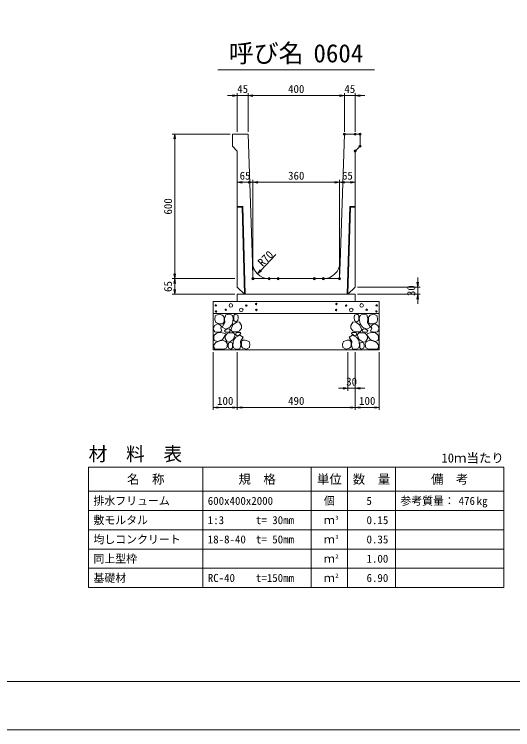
# Model space of a CAD drawing. Units: millimetres at full size. Extents: x 33640 to 42050, y -5940 to 0.
# Drawn here: x 38374 to 40444, y -5940 to -2970 of the extents above; entities that cross this region are included whole.
import ezdxf
from ezdxf.enums import TextEntityAlignment as Align

# ---------------------------------------------------------------- set-up
doc = ezdxf.new("R2010")
doc.units = ezdxf.units.MM
doc.header["$LTSCALE"] = 18
doc.header["$PDMODE"] = 32
doc.header["$PDSIZE"] = 9
doc.linetypes.add('DASHED_SPACED', pattern=[12, 6, -6])
for name, color, linetype, lineweight in [('0_2', 7, 'Continuous', 13), ('D-DCR-HCHn', 4, 'Continuous', 9), ('D-MTR-FRAM', 7, 'Continuous', 13), ('D-MTR-LINE', 7, 'Continuous', 13), ('D-STR-DIM', 7, 'Continuous', 13), ('D-STR-STRn', 1, 'Continuous', 13), ('D-TTL', 2, 'Continuous', 13), ('D-TTL-TXT', 7, 'Continuous', 13)]:
    doc.layers.add(name, color=color, linetype=linetype, lineweight=lineweight)
doc.layers.add('D-MTR', color=7, linetype='Continuous')
doc.layers.add('D-MTR-TXT', color=7, linetype='Continuous')
doc.styles.add('ＭＳ ゴシック', font='')
doc.styles.get('ＭＳ ゴシック').set_extended_font_data('MS Gothic')

# ---------------------------------------------------------------- blocks, each defined once
blk = doc.blocks.new('open_arrow')
at = {"color": 0, "linetype": 'Continuous', "lineweight": -2}
blk.add_lwpolyline([(7.5, 1.25), (0, 0), (7.5, -1.25)], dxfattribs=at)

msp = doc.modelspace()

# ---------------------------------------------------------------- linework, layer by layer
at = {"layer": '0_2'}
for p, q in [((39200, -4372.5), (39200, -4612.5)), ((39300, -4372.5), (39300, -4612.5)), ((39300, -4372.5), (39300, -4612.5)), ((39760, -4372.5), (39760, -4532.5)), ((39790, -4372.5), (39790, -4532.5)), ((39790, -4372.5), (39790, -4612.5)), ((39790, -4372.5), (39790, -4612.5)), ((39890, -4372.5), (39890, -4612.5)), ((39830, -4522.5), (39720, -4522.5)), ((39300, -4602.5), (39200, -4602.5)), ((39790, -4602.5), (39300, -4602.5)), ((39890, -4602.5), (39790, -4602.5))]:
    msp.add_line(p, q, dxfattribs=at)
at = {"layer": 'D-DCR-HCHn'}
for points in [[(39238.4, -4218.8), (39222.8, -4215.34), (39208.93, -4222.27), (39207.19, -4237.87), (39210.66, -4250.01), (39228, -4255.21), (39240.13, -4255.21), (39245.33, -4246.54), (39245.33, -4227.47)], [(39252.27, -4217.07), (39247.07, -4232.67), (39248.8, -4250.01), (39236.67, -4269.08), (39252.27, -4277.75), (39269.6, -4269.08), (39280, -4255.21), (39283.47, -4232.67), (39280, -4220.54), (39269.6, -4215.34)], [(39285.21, -4220.54), (39285.21, -4241.34), (39293.87, -4246.54), (39302.54, -4241.34), (39304.28, -4229.21), (39302.54, -4218.8), (39290.41, -4215.34)], [(39804.79, -4220.54), (39804.79, -4241.34), (39796.13, -4246.54), (39787.46, -4241.34), (39785.72, -4229.21), (39787.46, -4218.8), (39799.59, -4215.34)], [(39837.73, -4217.07), (39842.93, -4232.67), (39841.2, -4250.01), (39853.33, -4269.08), (39837.73, -4277.75), (39820.4, -4269.08), (39810, -4255.21), (39806.53, -4232.67), (39810, -4220.54), (39820.4, -4215.34)], [(39851.6, -4218.8), (39867.2, -4215.34), (39881.07, -4222.27), (39882.81, -4237.87), (39879.34, -4250.01), (39862, -4255.21), (39849.87, -4255.21), (39844.67, -4246.54), (39844.67, -4227.47)], [(39281.74, -4258.68), (39273.07, -4279.48), (39280, -4288.15), (39300.81, -4288.15), (39309.48, -4284.68), (39318.14, -4272.55), (39318.14, -4262.14), (39309.48, -4248.28), (39299.07, -4246.54)], [(39808.26, -4258.68), (39816.93, -4279.48), (39810, -4288.15), (39789.19, -4288.15), (39780.52, -4284.68), (39771.86, -4272.55), (39771.86, -4262.14), (39780.52, -4248.28), (39790.93, -4246.54)], [(39205.46, -4262.14), (39200.26, -4277.75), (39207.19, -4288.15), (39224.53, -4289.88), (39236.37, -4284.8), (39231.46, -4272.55), (39234.93, -4265.61), (39228, -4258.68), (39217.6, -4255.21)], [(39255.73, -4277.75), (39247.07, -4284.68), (39250.53, -4289.88), (39262.67, -4289.88), (39267.87, -4288.15), (39271.34, -4281.21), (39266.14, -4276.01)], [(39834.27, -4277.75), (39842.93, -4284.68), (39839.47, -4289.88), (39827.33, -4289.88), (39822.13, -4288.15), (39818.66, -4281.21), (39823.86, -4276.01)], [(39884.54, -4262.14), (39889.74, -4277.75), (39882.81, -4288.15), (39865.47, -4289.88), (39853.63, -4284.8), (39858.54, -4272.55), (39855.07, -4265.61), (39862, -4258.68), (39872.4, -4255.21)], [(39238.37, -4319.74), (39251.21, -4300.48), (39249.6, -4295.67), (39231.95, -4290.85), (39215.89, -4292.46), (39204.66, -4302.09), (39203.05, -4313.32), (39204.66, -4324.56), (39217.5, -4327.77)], [(39283.31, -4319.74), (39291.34, -4300.48), (39284.92, -4292.46), (39265.65, -4292.46), (39257.63, -4295.67), (39249.6, -4306.9), (39249.6, -4316.53), (39257.63, -4329.37), (39267.26, -4330.98)], [(39310.6, -4358.27), (39315.41, -4343.82), (39313.81, -4327.77), (39325.05, -4310.11), (39310.6, -4302.09), (39294.55, -4310.11), (39284.92, -4322.95), (39281.71, -4343.82), (39284.92, -4355.06), (39294.55, -4359.87)], [(39307.39, -4302.09), (39315.41, -4295.67), (39312.2, -4290.85), (39300.97, -4290.85), (39296.15, -4292.46), (39292.94, -4298.88), (39297.76, -4303.69)], [(39779.4, -4358.27), (39774.59, -4343.82), (39776.19, -4327.77), (39764.95, -4310.11), (39779.4, -4302.09), (39795.45, -4310.11), (39805.08, -4322.95), (39808.29, -4343.82), (39805.08, -4355.06), (39795.45, -4359.87)], [(39782.61, -4302.09), (39774.59, -4295.67), (39777.8, -4290.85), (39789.03, -4290.85), (39793.85, -4292.46), (39797.06, -4298.88), (39792.24, -4303.69)], [(39806.69, -4319.74), (39798.66, -4300.48), (39805.08, -4292.46), (39824.35, -4292.46), (39832.37, -4295.67), (39840.4, -4306.9), (39840.4, -4316.53), (39832.37, -4329.37), (39822.74, -4330.98)], [(39851.63, -4319.74), (39838.79, -4300.48), (39840.4, -4295.67), (39858.05, -4290.85), (39874.11, -4292.46), (39885.34, -4302.09), (39886.95, -4313.32), (39885.34, -4324.56), (39872.5, -4327.77)], [(39244.79, -4359.87), (39256.02, -4355.06), (39259.23, -4339.01), (39252.81, -4327.77), (39241.58, -4324.56), (39227.13, -4326.16), (39211.08, -4332.58), (39203.05, -4342.22), (39203.05, -4353.45), (39207.87, -4359.87), (39227.13, -4358.27)], [(39280.1, -4355.06), (39280.1, -4335.8), (39272.08, -4330.98), (39264.05, -4335.8), (39262.44, -4347.03), (39264.05, -4356.66), (39275.29, -4359.87)], [(39323.44, -4356.66), (39337.89, -4359.87), (39350.73, -4353.45), (39352.33, -4339.01), (39349.12, -4327.77), (39333.07, -4322.95), (39321.84, -4322.95), (39317.02, -4330.98), (39317.02, -4348.64)], [(39766.56, -4356.66), (39752.11, -4359.87), (39739.27, -4353.45), (39737.67, -4339.01), (39740.88, -4327.77), (39756.93, -4322.95), (39768.16, -4322.95), (39772.98, -4330.98), (39772.98, -4348.64)], [(39809.9, -4355.06), (39809.9, -4335.8), (39817.92, -4330.98), (39825.95, -4335.8), (39827.56, -4347.03), (39825.95, -4356.66), (39814.71, -4359.87)], [(39845.21, -4359.87), (39833.98, -4355.06), (39830.77, -4339.01), (39837.19, -4327.77), (39848.42, -4324.56), (39862.87, -4326.16), (39878.92, -4332.58), (39886.95, -4342.22), (39886.95, -4353.45), (39882.13, -4359.87), (39862.87, -4358.27)]]:
    msp.add_lwpolyline(points, close=True, dxfattribs=at)
for centre, radius in [((39210.73, -4178.54), 3), ((39273.34, -4178.54), 7.5), ((39337.71, -4179.34), 3), ((39378.13, -4172.49), 3), ((39711.87, -4172.49), 3), ((39752.29, -4179.34), 3), ((39816.66, -4178.54), 7.5), ((39879.27, -4178.54), 3), ((39211.87, -4203.59), 3), ((39252.29, -4196.75), 3), ((39316.66, -4197.54), 7.5), ((39379.27, -4197.54), 3), ((39710.73, -4197.54), 3), ((39773.34, -4197.54), 7.5), ((39837.71, -4196.75), 3), ((39878.13, -4203.59), 3)]:
    msp.add_circle(centre, radius, dxfattribs=at)
at = {"layer": 'D-MTR-FRAM'}
for p, q in [((38682.5, -4850), (40407.5, -4850)), ((38682.5, -4850), (38682.5, -5350)), ((40407.5, -4850), (40407.5, -5350)), ((38682.5, -5350), (40407.5, -5350))]:
    msp.add_line(p, q, dxfattribs=at)
at = {"layer": 'D-MTR-LINE'}
for p, q in [((39157.5, -4850), (39157.5, -5350)), ((39607.5, -4850), (39607.5, -5350)), ((39757.5, -4850), (39757.5, -5350)), ((39957.5, -4850), (39957.5, -5350)), ((38682.5, -4950), (40407.5, -4950)), ((38682.5, -5030), (40407.5, -5030)), ((38682.5, -5110), (40407.5, -5110)), ((38682.5, -5190), (40407.5, -5190)), ((38682.5, -5270), (40407.5, -5270))]:
    msp.add_line(p, q, dxfattribs=at)
at = {"layer": 'D-STR-DIM'}
for p, q in [((39260, -3307.5), (39385, -3307.5)), ((39300, -3457.5), (39300, -3297.5)), ((39345, -3457.5), (39345, -3297.5)), ((39345, -3457.5), (39345, -3297.5)), ((39345, -3307.5), (39745, -3307.5)), ((39705, -3307.5), (39830, -3307.5)), ((39745, -3457.5), (39745, -3297.5)), ((39745, -3457.5), (39745, -3297.5)), ((39790, -3457.5), (39790, -3297.5)), ((39270, -3467.5), (39030, -3467.5)), ((39040, -4067.5), (39040, -3467.5)), ((39300, -4057.5), (39300, -3657.5)), ((39300, -3667.5), (39365, -3667.5)), ((39365, -4057.5), (39365, -3657.5)), ((39365, -4057.5), (39365, -3657.5)), ((39365, -3667.5), (39725, -3667.5)), ((39725, -4057.5), (39725, -3657.5)), ((39725, -4057.5), (39725, -3657.5)), ((39725, -3667.5), (39790, -3667.5)), ((39790, -4057.5), (39790, -3657.5)), ((39290, -4067.5), (39030, -4067.5)), ((39290, -4067.5), (39030, -4067.5)), ((39040, -4132.5), (39040, -4067.5)), ((40050, -4062.5), (40050, -4172.5)), ((39800, -4102.5), (40060, -4102.5)), ((39290, -4132.5), (39030, -4132.5)), ((39800, -4132.5), (40060, -4132.5))]:
    msp.add_line(p, q, dxfattribs=at)
msp.add_lwpolyline([(39384.04, -4047.82), (39397.82, -4033.32), (39460.09, -3967.87)], dxfattribs=at)
at = {"layer": 'D-STR-STRn'}
for p, q in [((39280, -3467.5), (39345, -3467.5)), ((39280, -3467.5), (39280, -3517.5)), ((39345, -3467.5), (39362.74, -3999.83)), ((39727.26, -3999.83), (39745, -3467.5)), ((39745, -3467.5), (39810, -3467.5)), ((39810, -3467.5), (39810, -3517.5)), ((39280, -3517.5), (39300, -3537.5)), ((39810, -3517.5), (39790, -3537.5)), ((39300, -3537.5), (39300, -4102.5)), ((39790, -3537.5), (39790, -4102.5)), ((39323, -3767.42), (39300, -3767.5)), ((39320.08, -3770.43), (39300.01, -3770.5)), ((39320.08, -3770.43), (39330, -4132.5)), ((39323, -3767.42), (39333, -4132.42)), ((39767, -3767.42), (39757, -4132.42)), ((39769.92, -3770.43), (39760, -4132.5)), ((39767, -3767.42), (39790, -3767.5)), ((39769.92, -3770.43), (39789.99, -3770.5)), ((39432.71, -4067.5), (39657.29, -4067.5)), ((39330, -4132.5), (39300, -4102.5)), ((39790, -4102.5), (39760, -4132.5)), ((39300, -4132.5), (39790, -4132.5)), ((39300, -4132.5), (39300, -4162.5)), ((39330, -4132.5), (39760, -4132.5)), ((39790, -4132.5), (39790, -4162.5)), ((39200, -4362.5), (39200, -4162.5)), ((39200, -4162.5), (39890, -4162.5)), ((39890, -4362.5), (39890, -4162.5)), ((39200, -4212.5), (39890, -4212.5)), ((39200, -4362.5), (39890, -4362.5))]:
    msp.add_line(p, q, dxfattribs=at)
at = {"layer": 'D-STR-STRn', "color": 2, "linetype": 'DASHED_SPACED'}
for p, q in [((39362.74, -3999.83), (39365, -4067.5)), ((39725, -4067.5), (39727.26, -3999.83)), ((39365, -4067.5), (39432.71, -4067.5)), ((39657.29, -4067.5), (39725, -4067.5))]:
    msp.add_line(p, q, dxfattribs=at)
at = {"layer": 'D-STR-STRn'}
for centre, start, end in [((39432.71, -3997.5), 181.90915, 270), ((39657.29, -3997.5), 270, 358.09085)]:
    msp.add_arc(centre, 70, start, end, dxfattribs=at)
for p in [(39745, -3467.5), (39790, -3467.5), (39810, -3467.5), (39790, -3537.5), (39810, -3517.5), (39432.71, -4067.5), (39470, -4067.5), (39620, -4067.5), (39657.29, -4067.5)]:
    msp.add_point(p, dxfattribs=at)
at = {"layer": 'D-STR-STRn', "color": 2}
for p in [(39365, -4067.5), (39725, -4067.5)]:
    msp.add_point(p, dxfattribs=at)
at = {"layer": 'D-TTL'}
for points in [[(33640, -5940), (42050, -5940), (42050, 0), (33640, 0)], [(33840, -5740), (41850, -5740), (41850, -200), (33840, -200)]]:
    msp.add_lwpolyline(points, close=True, dxfattribs=at)
at = {"layer": 'D-TTL-TXT'}
msp.add_line((39220, -3200), (39870, -3200), dxfattribs=at)

# ---------------------------------------------------------------- block references
at = {"layer": '0_2', "xscale": 2.67, "yscale": 2.67, "rotation": 180}
for p in [(39760, -4522.5), (39300, -4602.5), (39790, -4602.5), (39890, -4602.5)]:
    msp.add_blockref('open_arrow', p, dxfattribs=at)
at = {"layer": '0_2', "xscale": 2.67, "yscale": 2.67}
for p in [(39790, -4522.5), (39200, -4602.5), (39300, -4602.5), (39790, -4602.5)]:
    msp.add_blockref('open_arrow', p, dxfattribs=at)
at = {"layer": 'D-STR-DIM', "xscale": 2.67, "yscale": 2.67}
for p, rotation in [((39300, -3307.5), 180), ((39745, -3307.5), 180), ((39745, -3307.5), 180), ((39040, -3467.5), 270), ((39365, -3667.5), 180), ((39725, -3667.5), 180), ((39790, -3667.5), 180), ((39384.04, -4047.82), 46.4), ((39040, -4067.5), 90), ((39040, -4067.5), 270), ((40050, -4102.5), 90), ((39040, -4132.5), 90), ((40050, -4132.5), 270)]:
    msp.add_blockref('open_arrow', p, dxfattribs=dict(at, rotation=rotation))
for p in [(39345, -3307.5), (39345, -3307.5), (39790, -3307.5), (39300, -3667.5), (39365, -3667.5), (39725, -3667.5)]:
    msp.add_blockref('open_arrow', p, dxfattribs=at)

# ---------------------------------------------------------------- texts
at = {"layer": '0_2', "style": 'ＭＳ ゴシック'}
for s, p in [('30', (39775, -4495)), ('100', (39250, -4575)), ('490', (39545, -4575)), ('100', (39840, -4575))]:
    msp.add_text(s, height=33.23, dxfattribs=at).set_placement(p, align=Align.MIDDLE_CENTER)
at = {"layer": 'D-MTR', "style": 'ＭＳ ゴシック'}
msp.add_text('材\u3000料\u3000表', height=56.96, dxfattribs=at).set_placement((38682.5, -4840.92), align=Align.BOTTOM_LEFT)
msp.add_text('10ｍ当たり', height=37.98, dxfattribs=at).set_placement((40407.5, -4842.28), align=Align.BOTTOM_RIGHT)
at = {"layer": 'D-MTR-TXT', "style": 'ＭＳ ゴシック'}
for s, height, p in [('名\u3000称', 37.98, (38920, -4900)), ('規\u3000格', 37.98, (39382.5, -4900)), ('単位', 37.98, (39682.5, -4900)), ('数\u3000量', 37.98, (39857.5, -4900)), ('備\u3000考', 37.98, (40182.5, -4900)), ('個', 33.23, (39682.5, -4990)), ('ｍ', 33.23, (39682.5, -5070)), ('ｍ', 33.23, (39682.5, -5150)), ('ｍ', 33.23, (39682.5, -5230)), ('ｍ', 33.23, (39682.5, -5310))]:
    msp.add_text(s, height=height, dxfattribs=at).set_placement(p, align=Align.MIDDLE_CENTER)
for s, p in [('排水フリューム', (38702.5, -4990)), ('600x400x2000', (39177.5, -4990)), ('参考質量：    kg', (39977.5, -4990)), ('敷モルタル', (38702.5, -5070)), ('1:3', (39177.5, -5070)), ('t= 30mm', (39377.5, -5070)), ('均しコンクリート', (38702.5, -5150)), ('18-8-40', (39177.5, -5150)), ('t= 50mm', (39377.5, -5150)), ('同上型枠', (38702.5, -5230)), ('基礎材', (38702.5, -5310)), ('RC-40', (39177.5, -5310)), ('t=150mm', (39377.5, -5310))]:
    msp.add_text(s, height=33.23, dxfattribs=at).set_placement(p, align=Align.MIDDLE_LEFT)
for s, p in [('5', (39859.28, -4990)), ('476', (40287.5, -4990))]:
    msp.add_text(s, height=33.23, dxfattribs=at).set_placement(p, align=Align.MIDDLE_RIGHT)
for s, p in [('3', (39707.5, -5073.19)), ('3', (39707.5, -5153.19)), ('2', (39707.5, -5233.19)), ('2', (39707.5, -5313.19))]:
    msp.add_text(s, height=16.61, dxfattribs=at).set_placement(p, align=Align.BOTTOM_LEFT)
at = {"layer": 'D-MTR-TXT', "color": 6, "style": 'ＭＳ ゴシック'}
for s, p in [('0.15', (39927.5, -5070)), ('0.35', (39927.5, -5150)), ('1.00', (39927.5, -5230)), ('6.90', (39927.5, -5310))]:
    msp.add_text(s, height=33.23, dxfattribs=at).set_placement(p, align=Align.MIDDLE_RIGHT)
at = {"layer": 'D-STR-DIM', "style": 'ＭＳ ゴシック'}
for s, p in [('45', (39322.5, -3280)), ('400', (39545, -3280)), ('45', (39767.5, -3280)), ('65', (39332.5, -3640)), ('360', (39545, -3640)), ('65', (39757.5, -3640))]:
    msp.add_text(s, height=33.23, dxfattribs=at).set_placement(p, align=Align.MIDDLE_CENTER)
for s, p in [('600', (39012.5, -3767.5)), ('65', (39012.5, -4100)), ('30', (40022.5, -4117.5))]:
    msp.add_text(s, height=33.23, rotation=90, dxfattribs=at).set_placement(p, align=Align.MIDDLE_CENTER)
msp.add_text('R70', height=33.23, rotation=45, dxfattribs=at).set_placement((39393.31, -4007.54), align=Align.MIDDLE_LEFT)
at = {"layer": 'D-TTL-TXT', "style": 'ＭＳ ゴシック'}
for s, p in [('呼び名', (39420, -3192.5)), ('0604', (39720, -3192.5))]:
    msp.add_text(s, height=75.95, dxfattribs=at).set_placement(p, align=Align.BOTTOM_CENTER)

doc.saveas('drawing.dxf')
